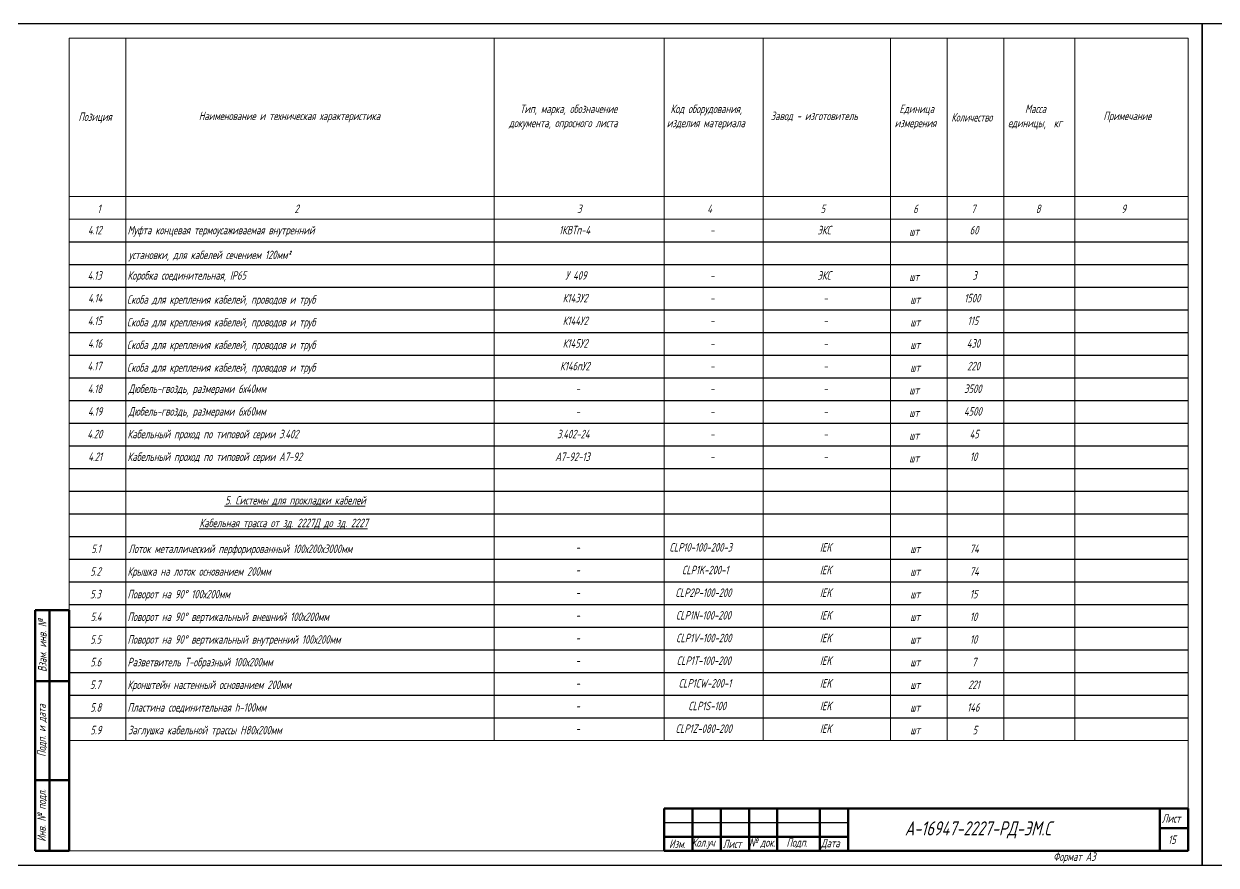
# Model space of a CAD drawing. Header units: millimetres. Extents: x -14296 to 10264, y -13087 to -5602.
# Drawn here: x 8168.3 to 8589.2, y -13086.7 to -12789.7 of the extents above; entities that cross this region are included whole.
import ezdxf

# ---------------------------------------------------------------- set-up
doc = ezdxf.new("R2010")
doc.units = ezdxf.units.MM
for name, color, linetype, lineweight in [('Рамка толстая', 7, 'Continuous', 15), ('Рамка тонкая', 5, 'Continuous', 25), ('ТаБлица', 253, 'Continuous', 15), ('Текст', 7, 'Continuous', 20), ('Штампы', 252, 'Continuous', 25)]:
    doc.layers.add(name, color=color, linetype=linetype, lineweight=lineweight)
doc.styles.add('Simplex', font='simplex.shx', dxfattribs={"width": 0.7, "oblique": 15})

msp = doc.modelspace()

# ---------------------------------------------------------------- linework, layer by layer
at = {"layer": 'Рамка толстая', "color": 18, "true_color": 0x000000}
for p, q in [((8184.28378, -12794.74064), (8184.28378, -13081.74064)), ((8579.28378, -12794.74064), (8184.28378, -12794.74064)), ((8579.28378, -13081.74064), (8579.28378, -12794.74064)), ((8184.28378, -13081.74064), (8579.28378, -13081.74064))]:
    msp.add_line(p, q, dxfattribs=at)
at = {"layer": 'Рамка тонкая', "color": 18, "true_color": 0x000000}
for p, q in [((8584.28378, -12789.74064), (8164.28378, -12789.74064)), ((8584.28378, -12789.74064), (8584.28378, -13086.74064)), ((9004.28378, -12789.74064), (8584.28378, -12789.74064)), ((8584.28378, -13086.74064), (8584.28378, -12789.74064)), ((8184.28378, -12866.74064), (8579.28378, -12866.74064)), ((8184.28378, -12874.74064), (8579.28378, -12874.74064)), ((8184.28378, -12882.74064), (8579.28378, -12882.74064)), ((8184.28378, -12890.74064), (8579.28378, -12890.74064)), ((8184.28378, -12898.74064), (8579.28378, -12898.74064)), ((8184.28378, -12906.74064), (8579.28378, -12906.74064)), ((8184.28378, -12914.74064), (8579.28378, -12914.74064)), ((8184.28378, -12922.74064), (8579.28378, -12922.74064)), ((8184.28378, -12930.74064), (8579.28378, -12930.74064)), ((8184.28378, -12938.74064), (8579.28378, -12938.74064)), ((8184.28378, -12946.74064), (8579.28378, -12946.74064)), ((8184.28378, -12954.74064), (8579.28378, -12954.74064)), ((8184.28378, -12962.74064), (8579.28378, -12962.74064)), ((8184.28378, -12970.74064), (8579.28378, -12970.74064)), ((8184.28378, -12978.74064), (8579.28378, -12978.74064)), ((8184.28378, -12986.74064), (8579.28378, -12986.74064)), ((8184.28378, -12994.74064), (8579.28378, -12994.74064)), ((8184.28378, -13002.74064), (8579.28378, -13002.74064)), ((8184.28378, -13010.74064), (8579.28378, -13010.74064)), ((8184.28378, -13018.74064), (8579.28378, -13018.74064)), ((8184.28378, -13026.74064), (8579.28378, -13026.74064)), ((8184.28378, -13034.74064), (8579.28378, -13034.74064)), ((8164.28378, -13086.74064), (8584.28378, -13086.74064)), ((8584.28378, -13086.74064), (9004.28378, -13086.74064))]:
    msp.add_line(p, q, dxfattribs=at)
at = {"layer": 'ТаБлица', "color": 18, "true_color": 0x000000}
for p, q in [((8204.28378, -12794.74064), (8204.28378, -13042.74064)), ((8334.28378, -12794.74064), (8334.28378, -13042.74064)), ((8394.28378, -12794.74064), (8394.28378, -13042.74064)), ((8429.28378, -12794.74064), (8429.28378, -13042.74064)), ((8474.28378, -12794.74064), (8474.28378, -13042.74064)), ((8494.28378, -12794.74064), (8494.28378, -13042.74064)), ((8514.28378, -12794.74064), (8514.28378, -13042.74064)), ((8539.28378, -12794.74064), (8539.28378, -13042.74064)), ((8184.28378, -12850.74064), (8579.28378, -12850.74064)), ((8184.28378, -12858.74064), (8579.28378, -12858.74064)), ((8184.28378, -13042.74064), (8579.28378, -13042.74064))]:
    msp.add_line(p, q, dxfattribs=at)
at = {"layer": 'Штампы', "color": 18, "lineweight": 60, "true_color": 0x000000}
for p, q in [((8172.28378, -13081.74064), (8172.28378, -12996.74064)), ((8172.28378, -12996.74064), (8184.28378, -12996.74064)), ((8177.28378, -13081.74064), (8177.28378, -12996.74064)), ((8184.28378, -13081.74064), (8184.28378, -12996.74064)), ((8172.28378, -13021.74064), (8184.28378, -13021.74064)), ((8184.28378, -13026.74064), (8184.28378, -13081.74064)), ((8172.28378, -13056.74064), (8184.28378, -13056.74064)), ((8394.28378, -13066.74064), (8579.28378, -13066.74064)), ((8394.28378, -13066.74064), (8394.28378, -13081.74064)), ((8404.28378, -13066.74064), (8404.28378, -13081.74064)), ((8414.28378, -13066.74064), (8414.28378, -13081.74064)), ((8424.28378, -13066.74064), (8424.28378, -13081.74064)), ((8434.28378, -13066.74064), (8434.28378, -13081.74064)), ((8449.28378, -13066.74064), (8449.28378, -13081.74064)), ((8459.28378, -13066.74064), (8459.28378, -13081.74064)), ((8569.28378, -13066.74064), (8579.28378, -13066.74064)), ((8569.28378, -13066.74064), (8569.28378, -13081.74064)), ((8579.28378, -13066.74064), (8579.28378, -13081.74064)), ((8579.28378, -13066.74064), (8579.28378, -13081.74064)), ((8394.28378, -13076.74064), (8459.28378, -13076.74064)), ((8569.28378, -13073.74064), (8579.28378, -13073.74064)), ((8172.28378, -13081.74064), (8184.28378, -13081.74064)), ((8394.28378, -13081.74064), (8579.28378, -13081.74064)), ((8569.28378, -13081.74064), (8579.28378, -13081.74064))]:
    msp.add_line(p, q, dxfattribs=at)
at = {"layer": 'Штампы', "color": 18, "true_color": 0x000000}
msp.add_line((8394.28378, -13071.74064), (8459.28378, -13071.74064), dxfattribs=at)

# ---------------------------------------------------------------- texts
at = {"layer": 'Текст', "color": 18, "true_color": 0x000000, "style": 'Simplex', "oblique": 15}
for s, height, width, p in [('Позиция', 3, 0.7, (8187.56583, -12824.02636)), ('Наименование и техническая характеристика', 3, 0.7, (8230.06583, -12823.74064)), ('Тип, марка, обозначение', 3, 0.7, (8343.44239, -12821.24064)), ('Код оборудования,', 3, 0.7, (8396.56464, -12821.24064)), ('Завод - изготовитель', 3, 0.7, (8431.97636, -12823.74064)), ('Единица', 3, 0.7, (8477.36583, -12821.24064)), ('Масса', 3, 0.7, (8521.71583, -12821.24064)), ('Примечание', 3, 0.7, (8549.39239, -12823.74064)), ('документа, опросного листа', 3, 0.7, (8339.53067, -12826.24064)), ('изделия материала', 3, 0.7, (8395.24669, -12826.24064)), ('измерения', 3, 0.7, (8475.69669, -12826.24064)), ('Количество', 3, 0.6, (8495.71611, -12824.24064)), ('единицы,  кг', 3, 0.7, (8515.71583, -12826.24064)), ('1', 3, 0.7, (8194.26378, -12856.53611)), ('2', 3, 0.7, (8263.82349, -12856.53611)), ('3', 3, 0.7, (8363.59918, -12856.53611)), ('4', 3, 0.7, (8409.55265, -12856.53611)), ('5', 3, 0.7, (8449.52588, -12856.53611)), ('6', 3, 0.7, (8482.25986, -12856.53611)), ('7', 3, 0.7, (8502.7186, -12856.53611)), ('8', 3, 0.7, (8525.51209, -12856.53611)), ('9', 3, 0.7, (8555.72807, -12856.53611)), ('4.12', 3, 0.7, (8190.87444, -12864.0519)), ('Муфта концевая термоусаживаемая внутренний', 3, 0.7, (8204.88378, -12864.0519)), ('1КВТп-4', 3, 0.7, (8357.18178, -12864.0519)), ('-', 3, 0.7, (8410.53927, -12864.0519)), ('ЭКС', 3, 0.7, (8448.46995, -12864.0519)), ('шт', 3, 0.7, (8480.842, -12864.5519)), ('60', 3, 0.7, (8502.201, -12864.0519)), ('установки, для кабелей сечением 120мм²', 3, 0.7, (8205.28378, -12872.8019)), ('4.13', 3, 0.7, (8190.79788, -12880.0519)), ('Коробка соединительная, IP65', 3, 0.7, (8204.88378, -12880.0519)), ('У 409', 3, 0.7, (8359.43878, -12880.0519)), ('-', 3, 0.7, (8410.53927, -12880.0519)), ('ЭКС', 3, 0.7, (8448.46995, -12880.0519)), ('шт', 3, 0.7, (8480.842, -12880.5519)), ('3', 3, 0.7, (8503.1553, -12880.0519)), ('4.14', 3, 0.7, (8190.94788, -12888.0519)), ('Скоба для крепления кабелей, проводов и труб', 3, 0.7, (8204.69239, -12888.5519)), ('К143У2', 3, 0.7, (8358.50878, -12888.0519)), ('-', 3, 0.7, (8410.53927, -12888.0519)), ('-', 3, 0.7, (8450.53927, -12888.0519)), ('шт', 3, 0.7, (8481.2146, -12888.5519)), ('1500', 3, 0.7, (8500.25841, -12888.0519)), ('4.15', 3, 0.7, (8190.84788, -12896.0519)), ('Скоба для крепления кабелей, проводов и труб', 3, 0.7, (8204.69239, -12896.5519)), ('К144У2', 3, 0.7, (8358.50878, -12896.0519)), ('-', 3, 0.7, (8410.53927, -12896.0519)), ('-', 3, 0.7, (8450.53927, -12896.0519)), ('шт', 3, 0.7, (8481.2146, -12896.5519)), ('115', 3, 0.7, (8501.43186, -12896.0519)), ('4.16', 3, 0.7, (8190.9053, -12904.0519)), ('К145У2', 3, 0.7, (8358.50878, -12904.0519)), ('430', 3, 0.7, (8501.17444, -12904.0519)), ('Скоба для крепления кабелей, проводов и труб', 3, 0.7, (8204.69239, -12904.5519)), ('-', 3, 0.7, (8410.53927, -12904.0519)), ('-', 3, 0.7, (8450.53927, -12904.0519)), ('шт', 3, 0.7, (8481.2146, -12904.5519)), ('4.17', 3, 0.7, (8190.74788, -12912.0519)), ('К146пУ2', 3, 0.7, (8357.55878, -12912.0519)), ('220', 3, 0.7, (8501.30841, -12912.0519)), ('Скоба для крепления кабелей, проводов и труб', 3, 0.7, (8204.69239, -12912.5519)), ('-', 3, 0.7, (8410.53927, -12912.0519)), ('-', 3, 0.7, (8450.53927, -12912.0519)), ('шт', 3, 0.7, (8481.2146, -12912.5519)), ('4.18', 3, 0.7, (8190.8553, -12920.0519)), ('Дюбель-гвоздь, размерами 6х40мм', 3, 0.7, (8205.23689, -12920.0519)), ('3500', 3, 0.7, (8500.23186, -12920.0519)), ('-', 3, 0.7, (8363.03927, -12920.0519)), ('-', 3, 0.7, (8410.53927, -12920.0519)), ('-', 3, 0.7, (8450.53927, -12920.0519)), ('шт', 3, 0.7, (8480.842, -12920.5519)), ('4.19', 3, 0.7, (8190.9053, -12928.0519)), ('Дюбель-гвоздь, размерами 6х60мм', 3, 0.7, (8205.23689, -12928.0519)), ('4500', 3, 0.7, (8500.17444, -12928.0519)), ('-', 3, 0.7, (8363.03927, -12928.0519)), ('-', 3, 0.7, (8410.53927, -12928.0519)), ('-', 3, 0.7, (8450.53927, -12928.0519)), ('шт', 3, 0.7, (8480.842, -12928.5519)), ('4.20', 3, 0.7, (8190.67444, -12936.0519)), ('Кабельный проход по типовой серии 3.402', 3, 0.7, (8204.88378, -12936.0519)), ('3.402-24', 3, 0.7, (8356.5053, -12936.0519)), ('-', 3, 0.7, (8410.53927, -12936.0519)), ('-', 3, 0.7, (8450.53927, -12936.0519)), ('шт', 3, 0.7, (8480.842, -12936.5519)), ('45', 3, 0.7, (8502.14788, -12936.0519)), ('4.21', 3, 0.7, (8190.99788, -12944.0519)), ('Кабельный проход по типовой серии А7-92', 3, 0.7, (8204.88378, -12944.0519)), ('А7-92-13', 3, 0.7, (8355.88178, -12944.0519)), ('-', 3, 0.7, (8410.53927, -12944.0519)), ('-', 3, 0.7, (8450.53927, -12944.0519)), ('шт', 3, 0.7, (8480.842, -12944.5519)), ('10', 3, 0.7, (8502.25841, -12944.0519)), ('%%U5. Системы для прокладки кабелей', 3, 0.7, (8239.31267, -12959.42571)), ('%%UКабельная трасса от зд. 2227Д до зд. 2227', 3, 0.7, (8230.28178, -12967.42571)), ('5.1', 3, 0.7, (8192.0553, -12976.5519)), ('Лоток металлический перфорированный 100х200х3000мм', 3, 0.7, (8205.18378, -12976.5519)), ('-', 3, 0.7, (8363.03927, -12976.0519)), ('CLP10-100-200-3', 3, 0.7, (8396.13616, -12976.0519)), ('IEK', 3, 0.7, (8449.33186, -12976.0519)), ('шт', 3, 0.7, (8481.2146, -12976.5519)), ('74', 3, 0.7, (8502.18186, -12976.5519)), ('CLP1K-200-1', 3, 0.7, (8400.58616, -12984.0519)), ('IEK', 3, 0.7, (8449.33186, -12984.0519)), ('5.2', 3, 0.7, (8191.73186, -12984.5519)), ('Крышка на лоток основанием 200мм', 3, 0.7, (8204.88378, -12984.5519)), ('-', 3, 0.7, (8363.03927, -12984.0519)), ('шт', 3, 0.7, (8481.2146, -12984.5519)), ('74', 3, 0.7, (8502.18186, -12984.5519)), ('CLP2P-100-200', 3, 0.7, (8398.26272, -12992.0519)), ('IEK', 3, 0.7, (8449.33186, -12992.0519)), ('5.3', 3, 0.7, (8191.6553, -12992.5519)), ('Поворот на 90° 100х200мм', 3, 0.7, (8204.88378, -12992.5519)), ('-', 3, 0.7, (8363.03927, -12992.0519)), ('шт', 3, 0.7, (8481.2146, -12992.5519)), ('15', 3, 0.7, (8502.23186, -12992.5519)), ('5.4', 3, 0.7, (8191.8053, -13000.5519)), ('Поворот на 90° вертикальный внешний 100х200мм', 3, 0.7, (8204.88378, -13000.5519)), ('CLP1N-100-200', 3, 0.7, (8398.41272, -13000.0519)), ('IEK', 3, 0.7, (8449.33186, -13000.0519)), ('10', 3, 0.7, (8502.25841, -13000.5519)), ('-', 3, 0.7, (8363.03927, -13000.0519)), ('шт', 3, 0.7, (8481.2146, -13000.5519)), ('5.5', 3, 0.7, (8191.7053, -13008.5519)), ('Поворот на 90° вертикальный внутренний 100х200мм', 3, 0.7, (8204.88378, -13008.5519)), ('CLP1V-100-200', 3, 0.7, (8398.51272, -13008.0519)), ('IEK', 3, 0.7, (8449.33186, -13008.0519)), ('10', 3, 0.7, (8502.25841, -13008.5519)), ('-', 3, 0.7, (8363.03927, -13008.0519)), ('шт', 3, 0.7, (8481.2146, -13008.5519)), ('5.6', 3, 0.7, (8191.76272, -13016.5519)), ('Разветвитель Т-образный 100х200мм', 3, 0.7, (8204.88378, -13016.5519)), ('-', 3, 0.7, (8363.03927, -13016.0519)), ('CLP1Т-100-200', 3, 0.7, (8398.71269, -13016.0519)), ('IEK', 3, 0.7, (8449.33186, -13016.0519)), ('шт', 3, 0.7, (8481.2146, -13016.5519)), ('7', 3, 0.7, (8502.98186, -13016.5519)), ('5.7', 3, 0.7, (8191.6053, -13024.5519)), ('Кронштейн настенный основанием 200мм', 3, 0.7, (8204.88378, -13024.5519)), ('-', 3, 0.7, (8363.03927, -13024.0519)), ('CLP1CW-200-1', 3, 0.7, (8399.38616, -13024.0519)), ('IEK', 3, 0.7, (8449.33186, -13024.0519)), ('шт', 3, 0.7, (8481.2146, -13024.5519)), ('221', 3, 0.7, (8501.63186, -13024.5519)), ('5.8', 3, 0.7, (8191.71272, -13032.5519)), ('Пластина соединительная h-100мм', 3, 0.7, (8204.88378, -13032.5519)), ('-', 3, 0.7, (8363.03927, -13032.0519)), ('CLP1S-100', 3, 0.7, (8402.81272, -13032.0519)), ('IEK', 3, 0.7, (8449.33186, -13032.0519)), ('шт', 3, 0.7, (8481.2146, -13032.5519)), ('146', 3, 0.7, (8501.28927, -13032.5519)), ('5.9', 3, 0.7, (8191.76272, -13040.5519)), ('Заглушка кабельной трассы Н80х200мм', 3, 0.7, (8205.06895, -13040.5519)), ('-', 3, 0.7, (8363.03927, -13040.0519)), ('CLP1Z-080-200', 3, 0.7, (8398.31272, -13040.0519)), ('IEK', 3, 0.7, (8449.33186, -13040.0519)), ('шт', 3, 0.7, (8481.2146, -13040.5519)), ('5', 3, 0.7, (8503.2053, -13040.5519)), ('А-16947-2227-РД-ЭМ.С', 5, 0.7, (8479.2734, -13076.26445)), ('Изм.', 3, 0.7, (8396.06464, -13080.74064)), ('Кол.уч', 3, 0.7, (8404.06583, -13080.24064)), ('Лист', 3, 0.7, (8415.03378, -13080.74064)), ('№', 3, 0.7, (8424.32574, -13080.24064)), ('Подп.', 3, 0.7, (8437.51464, -13080.24064)), ('Дата', 3, 0.7, (8449.69239, -13080.45493)), ('док.', 3, 0.7, (8428.27673, -13080.24064)), ('Формат А3', 3, 0.7, (8531.63927, -13085.24064))]:
    msp.add_text(s, height=height, dxfattribs=dict(at, width=width)).set_placement(p)
at = {"layer": 'Штампы', "color": 18, "true_color": 0x000000, "style": 'Simplex', "oblique": 15, "width": 0.7}
for s, p in [('Лист', (8570.03378, -13071.74064)), ('15', (8572.23186, -13079.24064))]:
    msp.add_text(s, height=3, dxfattribs=at).set_placement(p)
at = {"layer": 'Штампы', "color": 18, "true_color": 0x000000, "char_height": 3, "attachment_point": 5, "rotation": 90, "style": 'Simplex'}
for s, insert, width in [('Взам. инв. {\\Fgost|c204;№}', (8174.78378, -13009.24064), 25), ('Подп. и дата', (8174.78378, -13039.24064), 35), ('Инв. {\\Fgost|c204;№} подл.', (8174.78378, -13069.24064), 25)]:
    msp.add_mtext(s, dxfattribs=dict(at, insert=insert, width=width))

doc.saveas('drawing.dxf')
